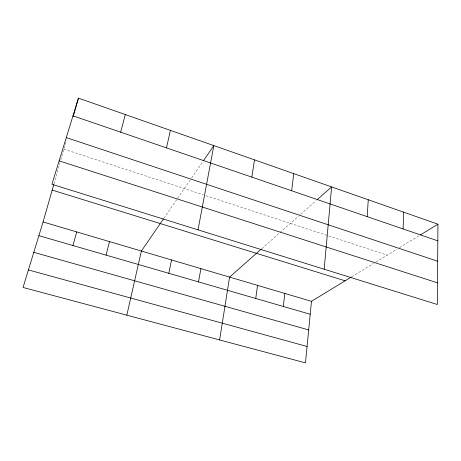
<?xml version="1.0" encoding="UTF-8"?>
<svg xmlns="http://www.w3.org/2000/svg" width="461" height="461" viewBox="0 0 461 461"><rect width="100%" height="100%" fill="white"/><g stroke="black" fill="none" stroke-linecap="round" stroke-linejoin="round"><path stroke-width="0.35" stroke-dasharray="2.31 1.73" d="M53.949 183.893L60.011 162.675M60.783 159.961L66.413 140.259M163.897 218.255L177.151 198.973M177.548 198.397L191.229 178.505M191.638 177.911L202.984 161.402M261.808 248.617L298.469 216.215M300.624 214.307L316.183 200.558M351.778 276.738L373.473 263.513M375.871 262.05L397.059 249.124M399.514 247.632L419.089 235.698M63.883 149.116L203.203 194.784M205.906 195.671L387.24 255.117"/><path stroke-width="0.69" d="M437.95 224.196L437.316 304.508L51.926 184.279L78.445 98.124L437.95 224.196L420.305 234.954M403.104 228.956L403.675 212.175M367.215 216.658L368.253 199.751M324.175 269.212L331.626 186.907L317.249 199.613M351.173 277.107L311.475 301.315L305.476 362.876L23.05 287.462L43.075 221.972L53.753 184.584M283.313 306.456L284.835 293.444M291.646 190.768L293.726 173.618M255.746 298.469L257.543 285.376M251.839 177.128L254.489 159.858M219.62 339.947L229.578 277.107L261.272 249.09M198.518 281.896L200.91 268.63M198.028 229.86L213.846 145.607L203.387 160.814M168.807 273.292L171.515 259.941M126.827 315.174L141.366 251.032L163.494 218.842M166.473 147.877L170.414 130.377M106.076 255.123L109.482 241.604M120.644 132.174L125.311 114.559M72.942 245.529L76.728 231.923M73.213 116.449L78.445 98.124M28.409 269.933L307.078 346.465M33.791 252.328L308.686 329.932M38.885 235.669L310.218 314.246M43.075 221.972L311.475 301.315M52.179 190.093L345.122 280.801M59.135 160.86L437.489 282.847M66.292 137.609L437.656 261.214M72.994 115.844L437.817 240.849"/></g></svg>
